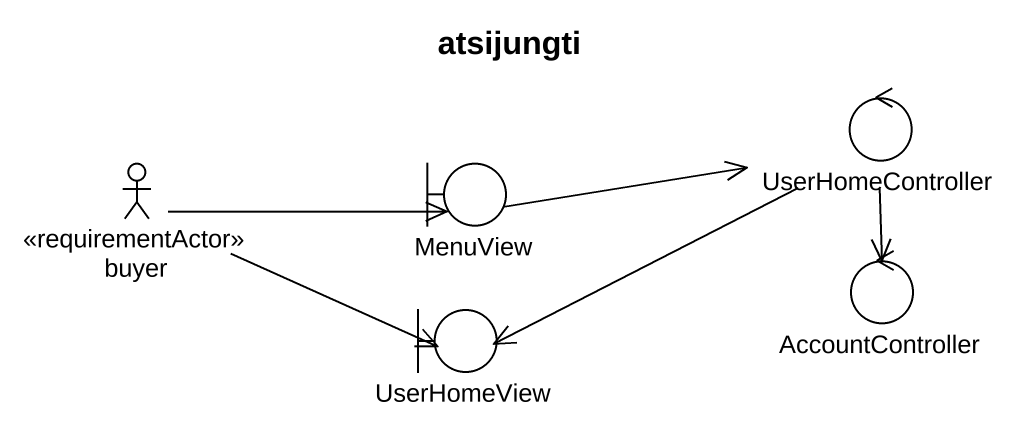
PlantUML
@startuml
title atsijungti
control UserHomeController
actor buyer <<requirementActor>>
boundary MenuView
control AccountController
boundary UserHomeView
UserHomeController --> AccountController
UserHomeController -left-> UserHomeView
buyer -right-> MenuView
buyer -right-> UserHomeView
MenuView -right-> UserHomeController
@enduml
